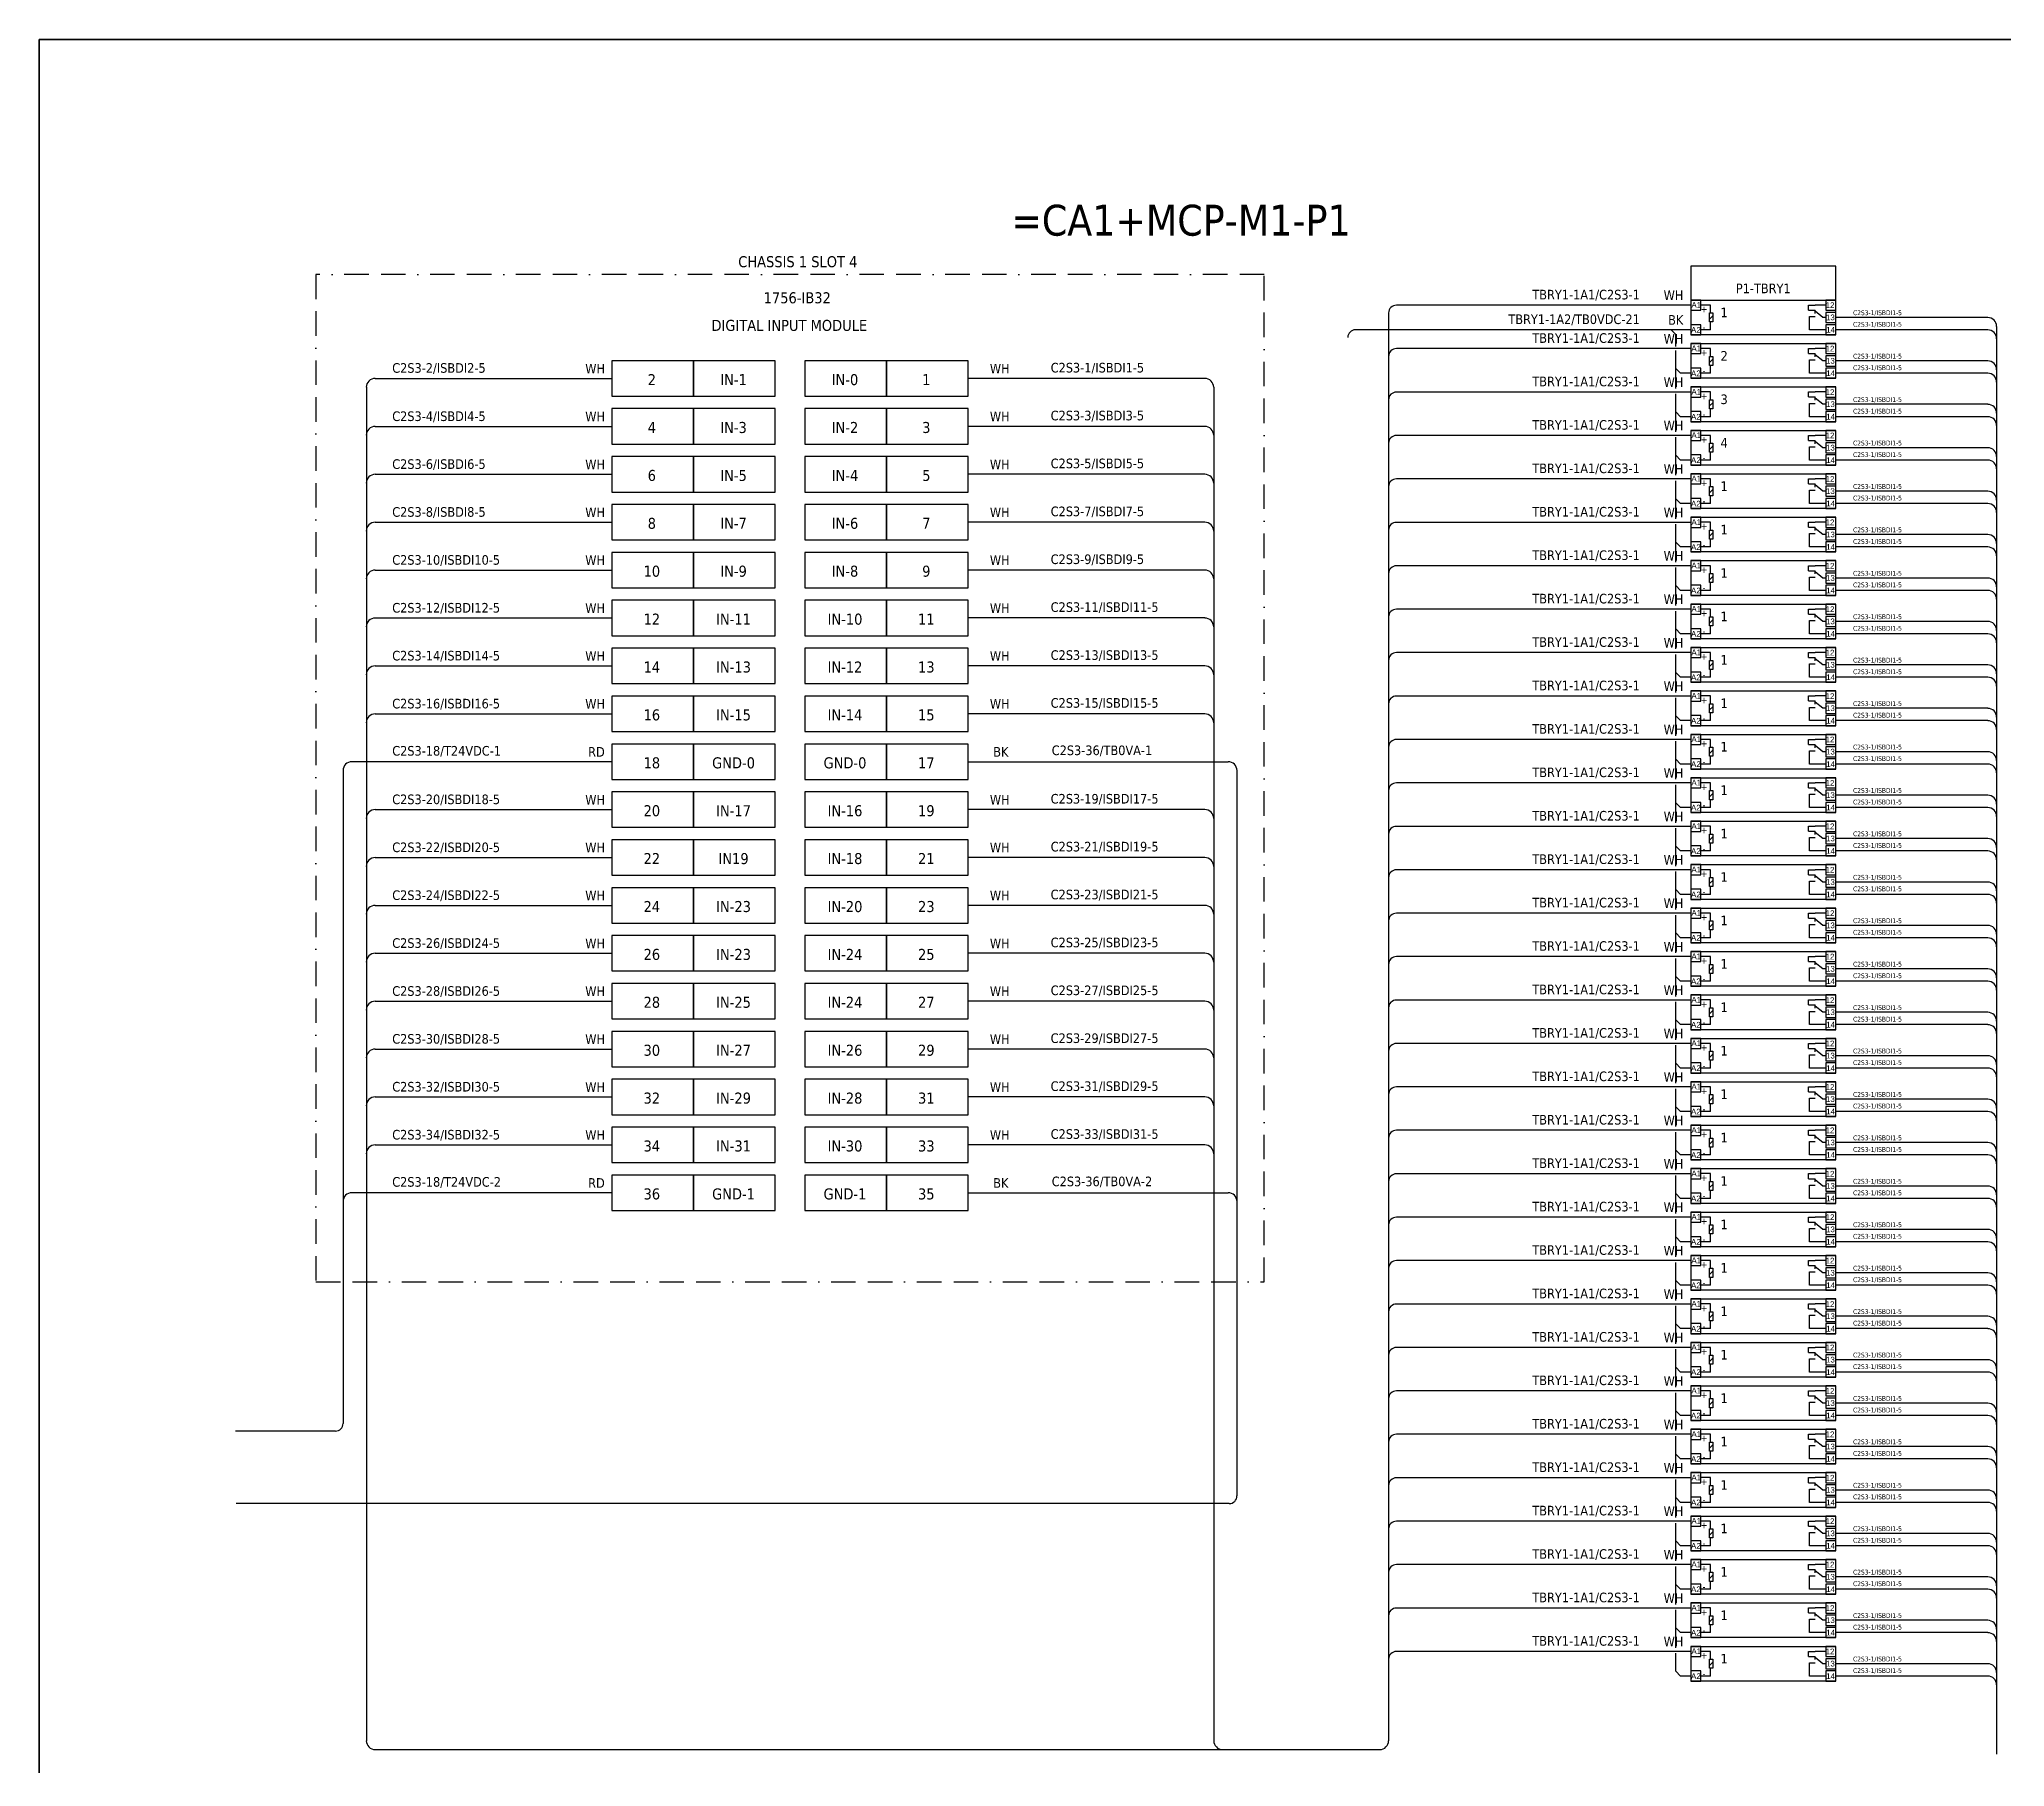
# Model space of a CAD drawing. Header units: millimetres. Extents: x 0 to 3893, y 0 to 6154.
# Drawn here: x 0 to 2037, y 914 to 2704 of the extents above; entities that cross this region are included whole.
import ezdxf
from ezdxf.enums import TextEntityAlignment as Align

# ---------------------------------------------------------------- set-up
doc = ezdxf.new("R2010")
doc.units = ezdxf.units.MM
doc.linetypes.add('BORDERX2', pattern=[88.9, 25.4, -12.7, 25.4, -12.7, 0, -12.7])
doc.layers.add('HELPPOINT', color=7, linetype='Continuous')
doc.layers.add('x01001-FrameArea', color=2, linetype='BORDERX2')
doc.layers.add('IE-EQUIP', color=253, linetype='Continuous', lineweight=25)
doc.layers.add('IE-WIRE', color=7, linetype='Continuous', lineweight=25)
doc.styles.add('HTX11', font='O8111901')
doc.styles.get("Standard").update_dxf_attribs({"font": 'arial.ttf'})
doc.styles.add('Tahoma', font='')
doc.styles.get('Tahoma').set_extended_font_data('Tahoma')

# ---------------------------------------------------------------- blocks, each defined once
blk = doc.blocks.new('TPA')
at = {"layer": 'HELPPOINT', "color": 4, "lineweight": 35}
for p, q in [((562706.8, 501946.4), (562706.8, 505019.3)), ((562706.8, 505019.3), (567131, 505019.3)), ((562706.8, 501946.4), (562706.8, 505019.3)), ((562706.8, 505019.3), (567131, 505019.3))]:
    blk.add_line(p, q, dxfattribs=at)
at = {"style": 'HTX11'}
for tag, p in [('A', (566704.3, 502037.1)), ('B', (567038.2, 501963.3))]:
    blk.add_attdef(tag, text='', height=16.8, dxfattribs=at).set_placement(p, align=Align.MIDDLE_CENTER)
blk = doc.blocks.new('xRY-SPDT-1')
at = {"color": 1, "ltscale": 25.4}
for p, q in [((0, 0), (0, -10.5)), ((10.4, 0), (0, 0)), ((0, 0), (150.3, 0)), ((0, 0), (0, -36)), ((10.4, -10.5), (10.4, 0)), ((140, 0), (140, -10.5)), ((150.3, 0), (140, 0)), ((150.3, -36), (150.3, 0)), ((150.3, -10.5), (150.3, 0)), ((150.3, -36), (150.3, 0)), ((0, -10.5), (10.4, -10.5)), ((20.7, -5.2), (10.4, -5.2)), ((22.8, -16.3), (19.4, -19.7)), ((20.7, -13.3), (20.7, -5.2)), ((122.2, -10.4), (122.2, -5.2)), ((122.2, -5.2), (128.9, -5.2)), ((122.2, -10.4), (128.9, -10.4)), ((123.2, -30.8), (123.2, -17)), ((123.2, -17), (128.9, -17)), ((140, -5.2), (128.9, -5.2)), ((128.9, -13.8), (128.9, -10.4)), ((136.9, -18), (128.9, -11.6)), ((140, -18), (136.9, -18)), ((140, -10.5), (150.3, -10.5)), ((140, -12.8), (140, -23.3)), ((150.3, -12.8), (140, -12.8)), ((150.3, -23.3), (150.3, -12.8)), ((0, -25.5), (0, -36)), ((10.4, -25.5), (0, -25.5)), ((0, -36), (10.4, -36)), ((150.3, -36), (0, -36)), ((10.4, -36), (10.4, -25.5)), ((20.7, -30.8), (10.4, -30.8)), ((20.7, -30.8), (20.7, -22.7)), ((140, -30.8), (123.2, -30.8)), ((140, -23.3), (150.3, -23.3)), ((140, -25.5), (140, -36)), ((150.3, -25.5), (140, -25.5)), ((140, -36), (150.3, -36)), ((150.3, -36), (150.3, -25.5))]:
    blk.add_line(p, q, dxfattribs=at)
blk.add_lwpolyline([(22.8, -22.7), (19.4, -22.7), (19.4, -13.3), (22.8, -13.3)], close=True, dxfattribs=at)
at = {"color": 1}
for s, p in [('A1', (5.8, -5)), ('12', (144.4, -5.3)), ('13', (144.8, -17.9)), ('A2', (5.4, -30.9)), ('14', (145, -30.8))]:
    blk.add_text(s, height=5.91, dxfattribs=at).set_placement(p, align=Align.MIDDLE_CENTER)
at = {"color": 1, "style": 'Tahoma'}
for s, p in [('+', (13.9, -9.3)), ('+', (13.9, -9.3)), ('-', (13.9, -28.2))]:
    blk.add_text(s, height=6.84, dxfattribs=at).set_placement(p, align=Align.MIDDLE_CENTER)
blk = doc.blocks.new('*U42')
at = {"layer": 'x01001-FrameArea'}
blk.add_blockref('xRY-SPDT-1', (-75.2, 18), dxfattribs=at)
blk = doc.blocks.new('*U43')
at = {"layer": 'x01001-FrameArea', "color": 0, "linetype": 'ByBlock', "lineweight": -2, "transparency": 16777216}
for p in [(0, 0), (0, -45), (0, -90), (0, -135), (0, -180), (0, -225), (0, -270), (0, -315), (0, -360), (0, -405), (0, -450), (0, -495), (0, -540), (0, -585), (0, -630), (0, -675), (0, -720), (0, -765), (0, -810), (0, -855), (0, -900), (0, -945), (0, -990), (0, -1035), (0, -1080), (0, -1125), (0, -1170), (0, -1215), (0, -1260), (0, -1305), (0, -1350), (0, -1395)]:
    blk.add_blockref('*U42', p, dxfattribs=at)
blk = doc.blocks.new('*U63')
at = {"color": 4, "style": 'Tahoma'}
for s, height, p in [('TBRY1-1A1/C2S3-1', 9.949, (36.2, -4.1)), ('WH', 9.95, (81.3, -4.8))]:
    blk.add_text(s, height=height, dxfattribs=at).set_placement(p, align=Align.RIGHT)
blk = doc.blocks.new('*U64')
at = {"layer": 'x01001-FrameArea', "color": 0, "linetype": 'ByBlock', "lineweight": -2, "transparency": 16777216}
for p in [(0, 0), (0, -45), (0, -90), (0, -135), (0, -180), (0, -225), (0, -270), (0, -315), (0, -360), (0, -405), (0, -450), (0, -495), (0, -540), (0, -585), (0, -630), (0, -675), (0, -720), (0, -765), (0, -810), (0, -855), (0, -900), (0, -945), (0, -990), (0, -1035), (0, -1080), (0, -1125), (0, -1170), (0, -1215), (0, -1260), (0, -1305), (0, -1350), (0, -1395)]:
    blk.add_blockref('*U63', p, dxfattribs=at)
blk = doc.blocks.new('*U69')
at = {"layer": 'IE-WIRE', "color": 4, "ltscale": 25.4}
for p, q in [((74.2, 7.2), (-83.4, 7.2)), ((74.2, -5.6), (-83.4, -5.6))]:
    blk.add_line(p, q, dxfattribs=at)
for centre in [(74.2, -2), (74.2, -14.8)]:
    blk.add_arc(centre, 9.17, 0, 90, dxfattribs=at)
at = {"color": 4, "style": 'Tahoma'}
for p in [(-65.4, 9.6), (-65.4, -2.4)]:
    blk.add_text('C2S3-1/ISBDI1-5', height=4.974, dxfattribs=at).set_placement(p)
blk = doc.blocks.new('*U70')
at = {"layer": 'x01001-FrameArea', "color": 0, "linetype": 'ByBlock', "lineweight": -2, "transparency": 16777216}
for p in [(0, 0), (0, -45), (0, -90), (0, -135), (0, -180), (0, -225), (0, -270), (0, -315), (0, -360), (0, -405), (0, -450), (0, -495), (0, -540), (0, -585), (0, -630), (0, -675), (0, -720), (0, -765), (0, -810), (0, -855), (0, -900), (0, -945), (0, -990), (0, -1035), (0, -1080), (0, -1125), (0, -1170), (0, -1215), (0, -1260), (0, -1305), (0, -1350), (0, -1395)]:
    blk.add_blockref('*U69', p, dxfattribs=at)

msp = doc.modelspace()

# ---------------------------------------------------------------- linework, layer by layer
for p, q in [((1691.3, 2403.2), (1696.3, 2398.2)), ((1696.3, 2385.8), (1696.3, 2398.2)), ((1696.3, 2342.5), (1696.3, 2381.8)), ((1701.3, 2358.2), (1696.3, 2363.2)), ((1711.7, 2358.2), (1701.3, 2358.2)), ((1696.3, 2297.5), (1696.3, 2336.8)), ((1701.3, 2313.2), (1696.3, 2318.2)), ((1711.7, 2313.2), (1701.3, 2313.2)), ((1696.3, 2252.5), (1696.3, 2291.8)), ((1701.3, 2268.2), (1696.3, 2273.2)), ((1711.7, 2268.2), (1701.3, 2268.2)), ((1696.3, 2207.5), (1696.3, 2246.8)), ((1701.3, 2223.2), (1696.3, 2228.2)), ((1711.7, 2223.2), (1701.3, 2223.2)), ((1696.3, 2162.5), (1696.3, 2201.8)), ((1701.3, 2178.2), (1696.3, 2183.2)), ((1711.7, 2178.2), (1701.3, 2178.2)), ((1696.3, 2117.5), (1696.3, 2156.8)), ((1701.3, 2133.2), (1696.3, 2138.2)), ((1711.7, 2133.2), (1701.3, 2133.2)), ((1696.3, 2072.5), (1696.3, 2111.8)), ((1701.3, 2088.2), (1696.3, 2093.2)), ((1711.7, 2088.2), (1701.3, 2088.2)), ((1696.3, 2027.5), (1696.3, 2066.8)), ((1701.3, 2043.2), (1696.3, 2048.2)), ((1711.7, 2043.2), (1701.3, 2043.2)), ((1696.3, 1982.5), (1696.3, 2021.8)), ((1701.3, 1998.2), (1696.3, 2003.2)), ((1711.7, 1998.2), (1701.3, 1998.2)), ((1696.3, 1937.5), (1696.3, 1976.8)), ((1701.3, 1953.2), (1696.3, 1958.2)), ((1711.7, 1953.2), (1701.3, 1953.2)), ((1696.3, 1892.5), (1696.3, 1931.8)), ((1701.3, 1908.2), (1696.3, 1913.2)), ((1711.7, 1908.2), (1701.3, 1908.2)), ((1696.3, 1847.5), (1696.3, 1886.8)), ((1701.3, 1863.2), (1696.3, 1868.2)), ((1711.7, 1863.2), (1701.3, 1863.2)), ((1696.3, 1802.5), (1696.3, 1841.8)), ((1701.3, 1818.2), (1696.3, 1823.2)), ((1711.7, 1818.2), (1701.3, 1818.2)), ((1696.3, 1757.5), (1696.3, 1796.8)), ((1701.3, 1773.2), (1696.3, 1778.2)), ((1711.7, 1773.2), (1701.3, 1773.2)), ((1696.3, 1712.5), (1696.3, 1751.8)), ((1701.3, 1728.2), (1696.3, 1733.2)), ((1711.7, 1728.2), (1701.3, 1728.2)), ((1696.3, 1667.5), (1696.3, 1706.8)), ((1701.3, 1683.2), (1696.3, 1688.2)), ((1711.7, 1683.2), (1701.3, 1683.2)), ((1696.3, 1622.5), (1696.3, 1661.8)), ((1701.3, 1638.2), (1696.3, 1643.2)), ((1711.7, 1638.2), (1701.3, 1638.2)), ((1696.3, 1577.5), (1696.3, 1616.8)), ((1701.3, 1593.2), (1696.3, 1598.2)), ((1711.7, 1593.2), (1701.3, 1593.2)), ((1696.3, 1532.5), (1696.3, 1571.8)), ((1701.3, 1548.2), (1696.3, 1553.2)), ((1711.7, 1548.2), (1701.3, 1548.2)), ((1696.3, 1487.5), (1696.3, 1526.8)), ((1701.3, 1503.2), (1696.3, 1508.2)), ((1711.7, 1503.2), (1701.3, 1503.2)), ((1696.3, 1442.5), (1696.3, 1481.8)), ((1701.3, 1458.2), (1696.3, 1463.2)), ((1711.7, 1458.2), (1701.3, 1458.2)), ((1696.3, 1397.5), (1696.3, 1436.8)), ((1701.3, 1413.2), (1696.3, 1418.2)), ((1711.7, 1413.2), (1701.3, 1413.2)), ((1696.3, 1352.5), (1696.3, 1391.8)), ((1701.3, 1368.2), (1696.3, 1373.2)), ((1711.7, 1368.2), (1701.3, 1368.2)), ((1696.3, 1307.5), (1696.3, 1346.8)), ((1701.3, 1323.2), (1696.3, 1328.2)), ((1711.7, 1323.2), (1701.3, 1323.2)), ((1696.3, 1262.5), (1696.3, 1301.8)), ((1701.3, 1278.2), (1696.3, 1283.2)), ((1711.7, 1278.2), (1701.3, 1278.2)), ((1696.3, 1217.5), (1696.3, 1256.8)), ((1701.3, 1233.2), (1696.3, 1238.2)), ((1711.7, 1233.2), (1701.3, 1233.2)), ((1696.3, 1172.5), (1696.3, 1211.8)), ((1701.3, 1188.2), (1696.3, 1193.2)), ((1711.7, 1188.2), (1701.3, 1188.2)), ((1696.3, 1127.5), (1696.3, 1166.8)), ((1701.3, 1143.2), (1696.3, 1148.2)), ((1711.7, 1143.2), (1701.3, 1143.2)), ((1696.3, 1082.5), (1696.3, 1121.8)), ((1701.3, 1098.2), (1696.3, 1103.2)), ((1711.7, 1098.2), (1701.3, 1098.2)), ((1696.3, 1037.5), (1696.3, 1076.8)), ((1701.3, 1053.2), (1696.3, 1058.2)), ((1711.7, 1053.2), (1701.3, 1053.2)), ((1696.3, 1013.2), (1696.3, 1031.8)), ((1701.3, 1008.2), (1696.3, 1013.2)), ((1711.7, 1008.2), (1701.3, 1008.2))]:
    msp.add_line(p, q)
at = {"color": 1, "ltscale": 25.4}
for p, q in [((593.4, 1955.7), (324, 1955.7)), ((314.9, 1946.5), (314.9, 1270))]:
    msp.add_line(p, q, dxfattribs=at)
at = {"color": 4, "ltscale": 25.4}
msp.add_lwpolyline([(1711.7, 2434), (1862, 2434), (1862, 2469.2), (1711.7, 2469.2)], close=True, dxfattribs=at)
at = {"color": 1, "ltscale": 25.4}
msp.add_arc((324, 1946.5), 9.14, 90, 180, dxfattribs=at)
at = {"layer": 'IE-EQUIP', "linetype": 'Continuous', "ltscale": 25.4}
for points in [[(593.4, 2334.4), (678.1, 2334.4), (678.1, 2371.1), (593.4, 2371.1)], [(678.1, 2334.4), (762.7, 2334.4), (762.7, 2371.1), (678.1, 2371.1)], [(793.6, 2334.4), (878.2, 2334.4), (878.2, 2371.1), (793.6, 2371.1)], [(878.2, 2334.4), (962.9, 2334.4), (962.9, 2371.1), (878.2, 2371.1)], [(593.4, 2284.8), (678.1, 2284.8), (678.1, 2321.5), (593.4, 2321.5)], [(678.1, 2284.8), (762.7, 2284.8), (762.7, 2321.5), (678.1, 2321.5)], [(793.6, 2284.8), (878.2, 2284.8), (878.2, 2321.5), (793.6, 2321.5)], [(878.2, 2284.8), (962.9, 2284.8), (962.9, 2321.5), (878.2, 2321.5)], [(593.4, 2235.1), (678.1, 2235.1), (678.1, 2271.8), (593.4, 2271.8)], [(678.1, 2235.1), (762.7, 2235.1), (762.7, 2271.8), (678.1, 2271.8)], [(793.6, 2235.1), (878.2, 2235.1), (878.2, 2271.8), (793.6, 2271.8)], [(878.2, 2235.1), (962.9, 2235.1), (962.9, 2271.8), (878.2, 2271.8)], [(593.4, 2185.5), (678.1, 2185.5), (678.1, 2222.2), (593.4, 2222.2)], [(678.1, 2185.5), (762.7, 2185.5), (762.7, 2222.2), (678.1, 2222.2)], [(793.6, 2185.5), (878.2, 2185.5), (878.2, 2222.2), (793.6, 2222.2)], [(878.2, 2185.5), (962.9, 2185.5), (962.9, 2222.2), (878.2, 2222.2)], [(593.4, 2135.9), (678.1, 2135.9), (678.1, 2172.6), (593.4, 2172.6)], [(678.1, 2135.9), (762.7, 2135.9), (762.7, 2172.6), (678.1, 2172.6)], [(793.6, 2135.9), (878.2, 2135.9), (878.2, 2172.6), (793.6, 2172.6)], [(878.2, 2135.9), (962.9, 2135.9), (962.9, 2172.6), (878.2, 2172.6)], [(593.4, 2086.2), (678.1, 2086.2), (678.1, 2122.9), (593.4, 2122.9)], [(678.1, 2086.2), (762.7, 2086.2), (762.7, 2122.9), (678.1, 2122.9)], [(793.6, 2086.2), (878.2, 2086.2), (878.2, 2122.9), (793.6, 2122.9)], [(878.2, 2086.2), (962.9, 2086.2), (962.9, 2122.9), (878.2, 2122.9)], [(593.4, 2036.6), (678.1, 2036.6), (678.1, 2073.3), (593.4, 2073.3)], [(678.1, 2036.6), (762.7, 2036.6), (762.7, 2073.3), (678.1, 2073.3)], [(793.6, 2036.6), (878.2, 2036.6), (878.2, 2073.3), (793.6, 2073.3)], [(878.2, 2036.6), (962.9, 2036.6), (962.9, 2073.3), (878.2, 2073.3)], [(593.4, 1987), (678.1, 1987), (678.1, 2023.7), (593.4, 2023.7)], [(678.1, 1987), (762.7, 1987), (762.7, 2023.7), (678.1, 2023.7)], [(793.6, 1987), (878.2, 1987), (878.2, 2023.7), (793.6, 2023.7)], [(878.2, 1987), (962.9, 1987), (962.9, 2023.7), (878.2, 2023.7)], [(593.4, 1937.3), (678.1, 1937.3), (678.1, 1974), (593.4, 1974)], [(678.1, 1937.3), (762.7, 1937.3), (762.7, 1974), (678.1, 1974)], [(793.6, 1937.3), (878.2, 1937.3), (878.2, 1974), (793.6, 1974)], [(878.2, 1937.3), (962.9, 1937.3), (962.9, 1974), (878.2, 1974)], [(593.4, 1887.7), (678.1, 1887.7), (678.1, 1924.4), (593.4, 1924.4)], [(678.1, 1887.7), (762.7, 1887.7), (762.7, 1924.4), (678.1, 1924.4)], [(793.6, 1887.7), (878.2, 1887.7), (878.2, 1924.4), (793.6, 1924.4)], [(878.2, 1887.7), (962.9, 1887.7), (962.9, 1924.4), (878.2, 1924.4)], [(593.4, 1838.1), (678.1, 1838.1), (678.1, 1874.8), (593.4, 1874.8)], [(678.1, 1838.1), (762.7, 1838.1), (762.7, 1874.8), (678.1, 1874.8)], [(793.6, 1838.1), (878.2, 1838.1), (878.2, 1874.8), (793.6, 1874.8)], [(878.2, 1838.1), (962.9, 1838.1), (962.9, 1874.8), (878.2, 1874.8)], [(593.4, 1788.4), (678.1, 1788.4), (678.1, 1825.1), (593.4, 1825.1)], [(678.1, 1788.4), (762.7, 1788.4), (762.7, 1825.1), (678.1, 1825.1)], [(793.6, 1788.4), (878.2, 1788.4), (878.2, 1825.1), (793.6, 1825.1)], [(878.2, 1788.4), (962.9, 1788.4), (962.9, 1825.1), (878.2, 1825.1)], [(593.4, 1738.8), (678.1, 1738.8), (678.1, 1775.5), (593.4, 1775.5)], [(678.1, 1738.8), (762.7, 1738.8), (762.7, 1775.5), (678.1, 1775.5)], [(793.6, 1738.8), (878.2, 1738.8), (878.2, 1775.5), (793.6, 1775.5)], [(878.2, 1738.8), (962.9, 1738.8), (962.9, 1775.5), (878.2, 1775.5)], [(593.4, 1689.2), (678.1, 1689.2), (678.1, 1725.9), (593.4, 1725.9)], [(678.1, 1689.2), (762.7, 1689.2), (762.7, 1725.9), (678.1, 1725.9)], [(793.6, 1689.2), (878.2, 1689.2), (878.2, 1725.9), (793.6, 1725.9)], [(878.2, 1689.2), (962.9, 1689.2), (962.9, 1725.9), (878.2, 1725.9)], [(593.4, 1639.5), (678.1, 1639.5), (678.1, 1676.2), (593.4, 1676.2)], [(678.1, 1639.5), (762.7, 1639.5), (762.7, 1676.2), (678.1, 1676.2)], [(793.6, 1639.5), (878.2, 1639.5), (878.2, 1676.2), (793.6, 1676.2)], [(878.2, 1639.5), (962.9, 1639.5), (962.9, 1676.2), (878.2, 1676.2)], [(593.4, 1589.9), (678.1, 1589.9), (678.1, 1626.6), (593.4, 1626.6)], [(678.1, 1589.9), (762.7, 1589.9), (762.7, 1626.6), (678.1, 1626.6)], [(793.6, 1589.9), (878.2, 1589.9), (878.2, 1626.6), (793.6, 1626.6)], [(878.2, 1589.9), (962.9, 1589.9), (962.9, 1626.6), (878.2, 1626.6)], [(593.4, 1540.3), (678.1, 1540.3), (678.1, 1577), (593.4, 1577)], [(678.1, 1540.3), (762.7, 1540.3), (762.7, 1577), (678.1, 1577)], [(793.6, 1540.3), (878.2, 1540.3), (878.2, 1577), (793.6, 1577)], [(878.2, 1540.3), (962.9, 1540.3), (962.9, 1577), (878.2, 1577)], [(593.4, 1490.6), (678.1, 1490.6), (678.1, 1527.3), (593.4, 1527.3)], [(678.1, 1490.6), (762.7, 1490.6), (762.7, 1527.3), (678.1, 1527.3)], [(793.6, 1490.6), (878.2, 1490.6), (878.2, 1527.3), (793.6, 1527.3)], [(878.2, 1490.6), (962.9, 1490.6), (962.9, 1527.3), (878.2, 1527.3)]]:
    msp.add_lwpolyline(points, close=True, dxfattribs=at)
at = {"layer": 'IE-WIRE', "color": 4, "ltscale": 25.4}
for p, q in [((1711.7, 2428.7), (1406.6, 2428.7)), ((1398.6, 2420.7), (1398.6, 941.2)), ((2028.8, 2406.8), (2028.8, 927.2)), ((1711.7, 2383.7), (1406.6, 2383.7)), ((339, 2343.6), (339, 941.2)), ((348.1, 2352.7), (593.4, 2352.7)), ((1208.1, 2352.7), (962.9, 2352.7)), ((1217.3, 2343.6), (1217.3, 941.2)), ((1711.7, 2338.7), (1406.6, 2338.7)), ((348.1, 2303.1), (593.4, 2303.1)), ((1208.1, 2303.1), (962.9, 2303.1)), ((1711.7, 2293.7), (1406.6, 2293.7)), ((348.1, 2253.5), (593.4, 2253.5)), ((1208.1, 2253.5), (962.9, 2253.5)), ((1711.7, 2248.7), (1406.6, 2248.7)), ((348.1, 2203.8), (593.4, 2203.8)), ((1208.1, 2203.8), (962.9, 2203.8)), ((1711.7, 2203.7), (1406.6, 2203.7)), ((348.1, 2154.2), (593.4, 2154.2)), ((1208.1, 2154.2), (962.9, 2154.2)), ((1711.7, 2158.7), (1406.6, 2158.7)), ((348.1, 2104.6), (593.4, 2104.6)), ((1208.1, 2104.6), (962.9, 2104.6)), ((1711.7, 2113.7), (1406.6, 2113.7)), ((1711.7, 2068.7), (1406.6, 2068.7)), ((348.1, 2055), (593.4, 2055)), ((1208.1, 2055), (962.9, 2055)), ((1711.7, 2023.7), (1406.6, 2023.7)), ((348.1, 2005.3), (593.4, 2005.3)), ((1208.1, 2005.3), (962.9, 2005.3)), ((1711.7, 1978.7), (1406.6, 1978.7)), ((1711.7, 1933.7), (1406.6, 1933.7)), ((348.1, 1906.1), (593.4, 1906.1)), ((1208.1, 1906.1), (962.9, 1906.1)), ((1711.7, 1888.7), (1406.6, 1888.7)), ((348.1, 1856.4), (593.4, 1856.4)), ((1208.1, 1856.4), (962.9, 1856.4)), ((1711.7, 1843.7), (1406.6, 1843.7)), ((348.1, 1806.8), (593.4, 1806.8)), ((1208.1, 1806.8), (962.9, 1806.8)), ((1711.7, 1798.7), (1406.6, 1798.7)), ((348.1, 1757.2), (593.4, 1757.2)), ((1208.1, 1757.2), (962.9, 1757.2)), ((1711.7, 1753.7), (1406.6, 1753.7)), ((348.1, 1707.5), (593.4, 1707.5)), ((1208.1, 1707.5), (962.9, 1707.5)), ((1711.7, 1708.7), (1406.6, 1708.7)), ((348.1, 1657.9), (593.4, 1657.9)), ((1208.1, 1657.9), (962.9, 1657.9)), ((1711.7, 1663.7), (1406.6, 1663.7)), ((1711.7, 1618.7), (1406.6, 1618.7)), ((348.1, 1608.3), (593.4, 1608.3)), ((1208.1, 1608.3), (962.9, 1608.3)), ((1711.7, 1573.7), (1406.6, 1573.7)), ((348.1, 1558.6), (593.4, 1558.6)), ((1208.1, 1558.6), (962.9, 1558.6)), ((1711.7, 1528.7), (1406.6, 1528.7)), ((1711.7, 1483.7), (1406.6, 1483.7)), ((1711.7, 1438.7), (1406.6, 1438.7)), ((1711.7, 1393.7), (1406.6, 1393.7)), ((1711.7, 1348.7), (1406.6, 1348.7)), ((1711.7, 1303.7), (1406.6, 1303.7)), ((1711.7, 1258.7), (1406.6, 1258.7)), ((1711.7, 1213.7), (1406.6, 1213.7)), ((1711.7, 1168.7), (1406.6, 1168.7)), ((1711.7, 1123.7), (1406.6, 1123.7)), ((1711.7, 1078.7), (1406.6, 1078.7)), ((1711.7, 1033.7), (1406.6, 1033.7))]:
    msp.add_line(p, q, dxfattribs=at)
at = {"layer": 'IE-WIRE', "ltscale": 25.4}
msp.add_line((1711.7, 2403.2), (1364.3, 2403.2), dxfattribs=at)
at = {"layer": 'IE-WIRE', "color": 7, "ltscale": 25.4}
for p, q in [((962.9, 1955.7), (1232.3, 1955.7)), ((1241.4, 1946.5), (1241.4, 1194.9)), ((962.9, 1509), (1232.3, 1509)), ((1233.4, 1186.9), (204.1, 1186.9))]:
    msp.add_line(p, q, dxfattribs=at)
at = {"layer": 'IE-WIRE', "color": 1, "ltscale": 25.4}
for p, q in [((593.4, 1509), (324, 1509)), ((306.9, 1262), (203.4, 1262))]:
    msp.add_line(p, q, dxfattribs=at)
at = {"layer": 'IE-WIRE', "color": 4}
msp.add_line((348.1, 932), (1389.4, 932), dxfattribs=at)
at = {"layer": 'IE-WIRE', "color": 4, "ltscale": 25.4}
for centre, radius, start, end in [((1406.6, 2420.7), 8, 90, 180), ((1406.6, 2375.7), 8, 90, 180), ((348.1, 2343.6), 9.17, 90, 180), ((1208.1, 2343.6), 9.17, 0, 90), ((1406.6, 2330.7), 8, 90, 180), ((348.1, 2293.9), 9.17, 90, 180), ((1208.1, 2293.9), 9.17, 0, 90), ((1406.6, 2285.7), 8, 90, 180), ((348.1, 2244.3), 9.17, 90, 180), ((1208.1, 2244.3), 9.17, 0, 90), ((1406.6, 2240.7), 8, 90, 180), ((348.1, 2194.7), 9.17, 90, 180), ((1208.1, 2194.7), 9.17, 0, 90), ((1406.6, 2195.7), 8, 90, 180), ((348.1, 2145), 9.17, 90, 180), ((1208.1, 2145), 9.17, 0, 90), ((1406.6, 2150.7), 8, 90, 180), ((348.1, 2095.4), 9.17, 90, 180), ((1208.1, 2095.4), 9.17, 0, 90), ((1406.6, 2105.7), 8, 90, 180), ((1406.6, 2060.7), 8, 90, 180), ((348.1, 2045.8), 9.17, 90, 180), ((1208.1, 2045.8), 9.17, 0, 90), ((1406.6, 2015.7), 8, 90, 180), ((348.1, 1996.1), 9.17, 90, 180), ((1208.1, 1996.1), 9.17, 0, 90), ((1406.6, 1970.7), 8, 90, 180), ((1406.6, 1925.7), 8, 90, 180), ((348.1, 1896.9), 9.17, 90, 180), ((1208.1, 1896.9), 9.17, 0, 90), ((1406.6, 1880.7), 8, 90, 180), ((348.1, 1847.2), 9.17, 90, 180), ((1208.1, 1847.2), 9.17, 0, 90), ((1406.6, 1835.7), 8, 90, 180), ((348.1, 1797.6), 9.17, 90, 180), ((1208.1, 1797.6), 9.17, 0, 90), ((1406.6, 1790.7), 8, 90, 180), ((348.1, 1748), 9.17, 90, 180), ((1208.1, 1748), 9.17, 0, 90), ((1406.6, 1745.7), 8, 90, 180), ((348.1, 1698.3), 9.17, 90, 180), ((1208.1, 1698.3), 9.17, 0, 90), ((1406.6, 1700.7), 8, 90, 180), ((348.1, 1648.7), 9.17, 90, 180), ((1208.1, 1648.7), 9.17, 0, 90), ((1406.6, 1655.7), 8, 90, 180), ((1406.6, 1610.7), 8, 90, 180), ((348.1, 1599.1), 9.17, 90, 180), ((1208.1, 1599.1), 9.17, 0, 90), ((1406.6, 1565.7), 8, 90, 180), ((348.1, 1549.4), 9.17, 90, 180), ((1208.1, 1549.4), 9.17, 0, 90), ((1406.6, 1520.7), 8, 90, 180), ((1406.6, 1475.7), 8, 90, 180), ((1406.6, 1430.7), 8, 90, 180), ((1406.6, 1385.7), 8, 90, 180), ((1406.6, 1340.7), 8, 90, 180), ((1406.6, 1295.7), 8, 90, 180), ((1406.6, 1250.7), 8, 90, 180), ((1406.6, 1205.7), 8, 90, 180), ((1406.6, 1160.7), 8, 90, 180), ((1406.6, 1115.7), 8, 90, 180), ((1406.6, 1070.7), 8, 90, 180), ((1406.6, 1025.7), 8, 90, 180)]:
    msp.add_arc(centre, radius, start, end, dxfattribs=at)
at = {"layer": 'IE-WIRE', "ltscale": 25.4}
msp.add_arc((1364.3, 2395.2), 8, 90, 180, dxfattribs=at)
at = {"layer": 'IE-WIRE', "color": 7, "ltscale": 25.4}
for centre, radius, start, end in [((1232.3, 1946.5), 9.14, 0, 90), ((1232.3, 1499.9), 9.14, 0, 90), ((1233.4, 1194.9), 8, 270, 360)]:
    msp.add_arc(centre, radius, start, end, dxfattribs=at)
at = {"layer": 'IE-WIRE', "color": 1, "ltscale": 25.4}
for centre, radius, start, end in [((324, 1499.9), 9.14, 90, 180), ((306.9, 1270), 8, 270, 0)]:
    msp.add_arc(centre, radius, start, end, dxfattribs=at)
at = {"layer": 'IE-WIRE', "color": 4}
for centre, start, end in [((348.1, 941.2), 180, 270), ((1226.5, 941.2), 180, 270), ((1389.4, 941.2), 270, 0)]:
    msp.add_arc(centre, 9.14, start, end, dxfattribs=at)
at = {"layer": 'x01001-FrameArea'}
msp.add_lwpolyline([(286.7, 1416.6), (1269.6, 1416.6), (1269.6, 2460.5), (286.7, 2460.5)], close=True, dxfattribs=at)

# ---------------------------------------------------------------- block references
at = {"xscale": 0.8800000000046566, "yscale": 0.8800000000046566, "zscale": 0.8800000000000001}
msp.add_blockref('TPA', (-495182, -441712.8), dxfattribs=at)
at = {"layer": 'x01001-FrameArea'}
for name, p in [('*U64', (1622.8, 2438.8)), ('*U43', (1786.9, 2416)), ('*U70', (1945.4, 2408.8))]:
    msp.add_blockref(name, p, dxfattribs=at)

# ---------------------------------------------------------------- texts
at = {"color": 2, "style": 'Tahoma'}
for s, height, p in [('=CA1+MCP-M1-P1', 32, (1183.4, 2516.8)), ('CHASSIS 1 SLOT 4', 11.441, (786.2, 2473.8)), ('1756-IB32', 11.44, (785.6, 2436.4)), ('DIGITAL INPUT MODULE', 11.441, (777.4, 2407.8)), ('2', 11.4, (634.9, 2351.6)), ('IN-1', 11.44, (719.6, 2351.6)), ('IN-0', 11.44, (835.1, 2351.6)), ('1', 11.4, (919.4, 2351.6)), ('4', 11.4, (634.9, 2302)), ('IN-3', 11.44, (719.6, 2302)), ('IN-2', 11.44, (835.1, 2302)), ('3', 11.4, (919.4, 2302)), ('6', 11.4, (634.9, 2252.3)), ('IN-5', 11.44, (719.6, 2252.3)), ('IN-4', 11.44, (835.1, 2252.3)), ('5', 11.4, (919.4, 2252.3)), ('8', 11.4, (634.9, 2202.7)), ('IN-7', 11.44, (719.6, 2202.7)), ('IN-6', 11.44, (835.1, 2202.7)), ('7', 11.4, (919.4, 2202.7)), ('10', 11.44, (634.9, 2153.1)), ('IN-9', 11.44, (719.6, 2153.1)), ('IN-8', 11.44, (835.1, 2153.1)), ('9', 11.4, (919.4, 2153.1)), ('12', 11.44, (634.9, 2103.4)), ('IN-11', 11.44, (719.6, 2103.4)), ('IN-10', 11.44, (835.1, 2103.4)), ('11', 11.44, (919.4, 2103.4)), ('14', 11.44, (634.9, 2053.8)), ('IN-13', 11.44, (719.6, 2053.8)), ('IN-12', 11.44, (835.1, 2053.8)), ('13', 11.44, (919.4, 2053.8)), ('16', 11.44, (634.9, 2004.2)), ('IN-15', 11.44, (719.6, 2004.2)), ('IN-14', 11.44, (835.1, 2004.2)), ('15', 11.44, (919.4, 2004.2)), ('18', 11.44, (634.9, 1954.5)), ('GND-0', 11.44, (719.6, 1954.5)), ('GND-0', 11.44, (835.1, 1954.5)), ('17', 11.44, (919.4, 1954.5)), ('20', 11.44, (634.9, 1904.9)), ('IN-17', 11.44, (719.6, 1904.9)), ('IN-16', 11.44, (835.1, 1904.9)), ('19', 11.44, (919.4, 1904.9)), ('22', 11.44, (634.9, 1855.3)), ('IN19', 11.44, (719.6, 1855.3)), ('IN-18', 11.44, (835.1, 1855.3)), ('21', 11.44, (919.4, 1855.3)), ('24', 11.44, (634.9, 1805.6)), ('IN-23', 11.44, (719.6, 1805.6)), ('IN-20', 11.44, (835.1, 1805.6)), ('23', 11.44, (919.4, 1805.6)), ('26', 11.44, (634.9, 1756)), ('IN-23', 11.44, (719.6, 1756)), ('IN-24', 11.44, (835.1, 1756)), ('25', 11.44, (919.4, 1756)), ('28', 11.44, (634.9, 1706.4)), ('IN-25', 11.44, (719.6, 1706.4)), ('IN-24', 11.44, (835.1, 1706.4)), ('27', 11.44, (919.4, 1706.4)), ('30', 11.44, (634.9, 1656.7)), ('IN-27', 11.44, (719.6, 1656.7)), ('IN-26', 11.44, (835.1, 1656.7)), ('29', 11.44, (919.4, 1656.7)), ('32', 11.44, (634.9, 1607.1)), ('IN-29', 11.44, (719.6, 1607.1)), ('IN-28', 11.44, (835.1, 1607.1)), ('31', 11.44, (919.4, 1607.1)), ('34', 11.44, (634.9, 1557.5)), ('IN-31', 11.44, (719.6, 1557.5)), ('IN-30', 11.44, (835.1, 1557.5)), ('33', 11.44, (919.4, 1557.5)), ('36', 11.44, (634.9, 1507.8)), ('GND-1', 11.44, (719.6, 1507.8)), ('GND-1', 11.44, (835.1, 1507.8)), ('35', 11.44, (919.4, 1507.8))]:
    msp.add_text(s, height=height, dxfattribs=at).set_placement(p, align=Align.MIDDLE_CENTER)
at = {"color": 4, "style": 'Tahoma'}
for s, p in [('P1-TBRY1', (1786.9, 2446.1)), ('1', (1746.4, 2421.2)), ('2', (1746.4, 2376.2)), ('3', (1746.4, 2331.2)), ('4', (1746.4, 2286.2)), ('1', (1746.4, 2241.2)), ('1', (1746.4, 2196.2)), ('1', (1746.4, 2151.2)), ('1', (1746.4, 2106.2)), ('1', (1746.4, 2061.2)), ('1', (1746.4, 2016.2)), ('1', (1746.4, 1971.2)), ('1', (1746.4, 1926.2)), ('1', (1746.4, 1881.2)), ('1', (1746.4, 1836.2)), ('1', (1746.4, 1791.2)), ('1', (1746.4, 1746.2)), ('1', (1746.4, 1701.2)), ('1', (1746.4, 1656.2)), ('1', (1746.4, 1611.2)), ('1', (1746.4, 1566.2)), ('1', (1746.4, 1521.2)), ('1', (1746.4, 1476.2)), ('1', (1746.4, 1431.2)), ('1', (1746.4, 1386.2)), ('1', (1746.4, 1341.2)), ('1', (1746.4, 1296.2)), ('1', (1746.4, 1251.2)), ('1', (1746.4, 1206.2)), ('1', (1746.4, 1161.2)), ('1', (1746.4, 1116.2)), ('1', (1746.4, 1071.2)), ('1', (1746.4, 1026.2))]:
    msp.add_text(s, height=9.95, dxfattribs=at).set_placement(p, align=Align.MIDDLE_CENTER)
at = {"style": 'Tahoma'}
for s, height, p in [('TBRY1-1A2/TB0VDC-21', 9.949, (1659, 2409.2)), ('BK', 9.95, (1704.1, 2408.5))]:
    msp.add_text(s, height=height, dxfattribs=at).set_placement(p, align=Align.RIGHT)
at = {"color": 4, "style": 'Tahoma'}
for s, height, p in [('C2S3-2/ISBDI2-5', 9.949, (365.8, 2358.7)), ('WH', 9.95, (565.9, 2358)), ('WH', 9.95, (985.3, 2358)), ('C2S3-1/ISBDI1-5', 9.949, (1048.3, 2359)), ('C2S3-4/ISBDI4-5', 9.949, (365.8, 2308.7)), ('WH', 9.95, (565.9, 2308.4)), ('WH', 9.95, (985.3, 2308.4)), ('C2S3-3/ISBDI3-5', 9.949, (1048.3, 2309.4)), ('C2S3-6/ISBDI6-5', 9.949, (365.8, 2259.1)), ('WH', 9.95, (565.9, 2258.7)), ('WH', 9.95, (985.3, 2258.7)), ('C2S3-5/ISBDI5-5', 9.949, (1048.3, 2259.8)), ('C2S3-8/ISBDI8-5', 9.949, (365.8, 2209.5)), ('WH', 9.95, (565.9, 2209.1)), ('WH', 9.95, (985.3, 2209.1)), ('C2S3-7/ISBDI7-5', 9.949, (1048.3, 2210.1)), ('C2S3-10/ISBDI10-5', 9.949, (365.8, 2159.8)), ('WH', 9.95, (565.9, 2159.5)), ('WH', 9.95, (985.3, 2159.5)), ('C2S3-9/ISBDI9-5', 9.949, (1048.3, 2160.5)), ('C2S3-12/ISBDI12-5', 9.949, (365.8, 2110.2)), ('WH', 9.95, (565.9, 2109.8)), ('WH', 9.95, (985.3, 2109.8)), ('C2S3-11/ISBDI11-5', 9.949, (1048.3, 2110.9)), ('C2S3-14/ISBDI14-5', 9.949, (365.8, 2060.6)), ('WH', 9.95, (565.9, 2060.2)), ('WH', 9.95, (985.3, 2060.2)), ('C2S3-13/ISBDI13-5', 9.949, (1048.3, 2061.2)), ('C2S3-16/ISBDI16-5', 9.949, (365.8, 2010.9)), ('WH', 9.95, (565.9, 2010.6)), ('WH', 9.95, (985.3, 2010.6)), ('C2S3-15/ISBDI15-5', 9.949, (1048.3, 2011.6)), ('C2S3-20/ISBDI18-5', 9.949, (365.8, 1911.7)), ('WH', 9.95, (565.9, 1911.3)), ('WH', 9.95, (985.3, 1911.3)), ('C2S3-19/ISBDI17-5', 9.949, (1048.3, 1912.3)), ('C2S3-22/ISBDI20-5', 9.949, (365.8, 1862)), ('WH', 9.95, (565.9, 1861.7)), ('WH', 9.95, (985.3, 1861.7)), ('C2S3-21/ISBDI19-5', 9.949, (1048.3, 1862.7)), ('C2S3-24/ISBDI22-5', 9.949, (365.8, 1812.4)), ('WH', 9.95, (565.9, 1812)), ('WH', 9.95, (985.3, 1812)), ('C2S3-23/ISBDI21-5', 9.949, (1048.3, 1813.1)), ('C2S3-26/ISBDI24-5', 9.949, (365.8, 1762.8)), ('WH', 9.95, (565.9, 1762.4)), ('WH', 9.95, (985.3, 1762.4)), ('C2S3-25/ISBDI23-5', 9.949, (1048.3, 1763.4)), ('C2S3-28/ISBDI26-5', 9.949, (365.8, 1713.1)), ('WH', 9.95, (565.9, 1712.8)), ('WH', 9.95, (985.3, 1712.8)), ('C2S3-27/ISBDI25-5', 9.949, (1048.3, 1713.8)), ('C2S3-30/ISBDI28-5', 9.949, (365.8, 1663.5)), ('WH', 9.95, (565.9, 1663.1)), ('WH', 9.95, (985.3, 1663.1)), ('C2S3-29/ISBDI27-5', 9.949, (1048.3, 1664.2)), ('C2S3-32/ISBDI30-5', 9.949, (365.8, 1613.9)), ('WH', 9.95, (565.9, 1613.5)), ('WH', 9.95, (985.3, 1613.5)), ('C2S3-31/ISBDI29-5', 9.949, (1048.3, 1614.5)), ('C2S3-34/ISBDI32-5', 9.949, (365.8, 1564.2)), ('WH', 9.95, (565.9, 1563.9)), ('WH', 9.95, (985.3, 1563.9)), ('C2S3-33/ISBDI31-5', 9.949, (1048.3, 1564.9))]:
    msp.add_text(s, height=height, dxfattribs=at).set_placement(p)
at = {"color": 1, "style": 'Tahoma'}
for s, height, p in [('C2S3-18/T24VDC-1', 9.949, (365.8, 1962)), ('RD', 9.95, (568.9, 1960.9)), ('C2S3-18/T24VDC-2', 9.949, (365.8, 1515.3)), ('RD', 9.95, (568.9, 1514.2))]:
    msp.add_text(s, height=height, dxfattribs=at).set_placement(p)
at = {"color": 7, "style": 'Tahoma'}
for s, height, p in [('BK', 9.95, (988.8, 1960.9)), ('C2S3-36/TB0VA-1', 9.949, (1049.4, 1962.5)), ('BK', 9.95, (988.8, 1514.2)), ('C2S3-36/TB0VA-2', 9.949, (1049.4, 1515.8))]:
    msp.add_text(s, height=height, dxfattribs=at).set_placement(p)

doc.saveas('drawing.dxf')
